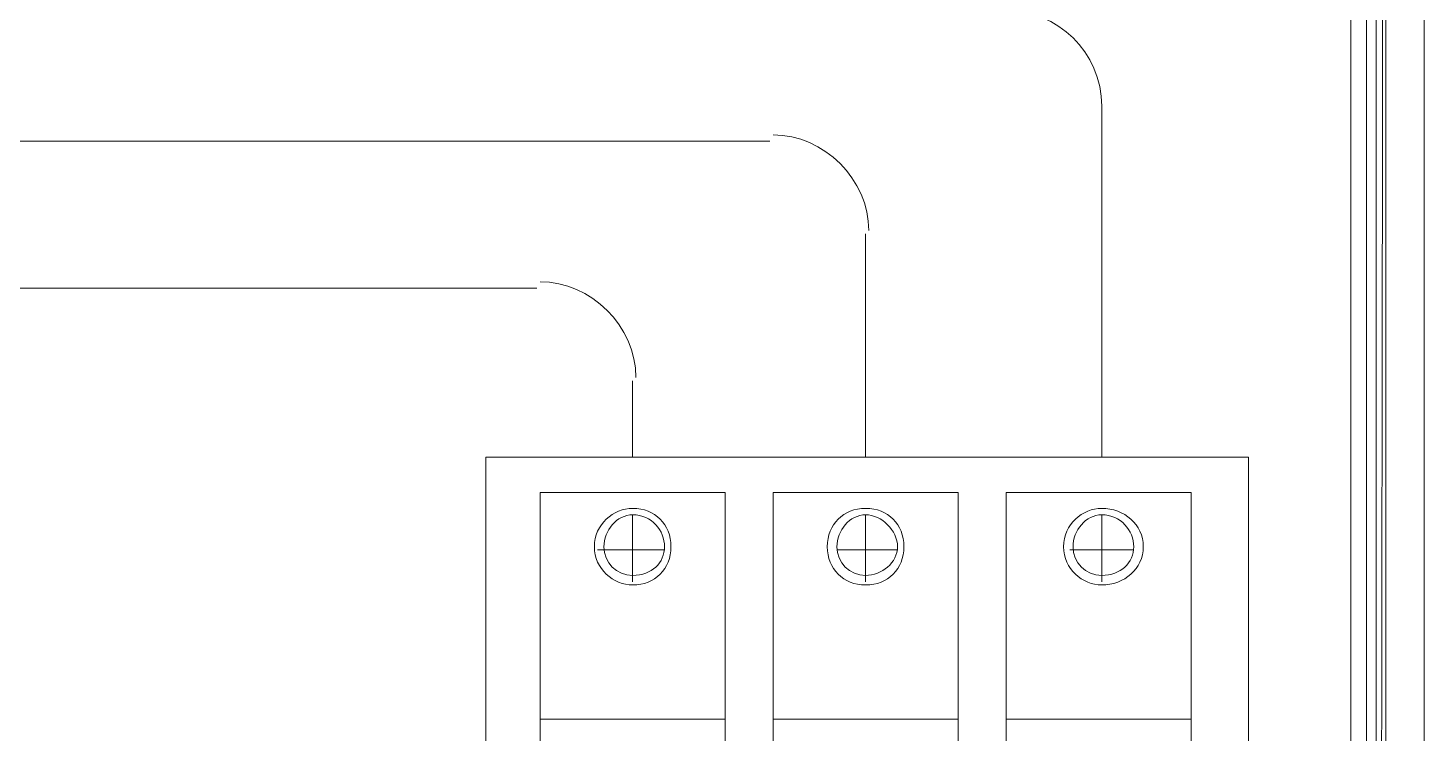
# Model space of a CAD drawing. Header units: metres. Extents: x 2999 to 3164, y 1641 to 1678.
# Drawn here: x 3009.832 to 3010.511, y 1650.987 to 1651.33 of the extents above; entities that cross this region are included whole.
import ezdxf

# ---------------------------------------------------------------- set-up
doc = ezdxf.new("R2010")
doc.units = ezdxf.units.M

msp = doc.modelspace()

# ---------------------------------------------------------------- linework, layer by layer
at = {"color": 7, "linetype": 'Continuous', "lineweight": 20, "true_color": 0x000007}
for points in [[(3010.48776, 1652.45925), (3010.48465, 1652.45925), (3010.48465, 1652.59737), (3010.4831, 1652.59271), (3010.4831, 1650.87005)], [(3010.47534, 1650.87005), (3010.47534, 1652.59271), (3010.47534, 1652.59271)], [(3010.51104, 1652.5834), (3010.51104, 1650.15771), (3010.51104, 1650.15771)], [(3010.51104, 1652.57564), (3010.51104, 1650.15616), (3010.51104, 1650.15616)], [(3010.49241, 1650.21979), (3010.48931, 1650.22134), (3010.49241, 1652.46546), (3010.48931, 1652.46856)], [(3010.49241, 1650.21979), (3010.49241, 1652.46546), (3010.48776, 1652.45925), (3010.48776, 1650.21979)], [(3010.12615, 1651.09353), (3010.12615, 1651.07646), (3010.10908, 1651.07646)], [(3010.23945, 1651.09353), (3010.23945, 1651.07646), (3010.22548, 1651.07646)], [(3010.35429, 1651.09353), (3010.35429, 1651.07646), (3010.36981, 1651.07646)], [(3010.14167, 1651.07646), (3010.12615, 1651.07646), (3010.12615, 1651.06094)], [(3010.25497, 1651.07646), (3010.23945, 1651.07646), (3010.23945, 1651.06094)], [(3010.33877, 1651.07646), (3010.35429, 1651.07646), (3010.35429, 1651.06094)], [(3010.08115, 1650.99421), (3010.17116, 1650.99421), (3010.17116, 1650.99421)], [(3010.19444, 1650.99421), (3010.28445, 1650.99421), (3010.28445, 1650.99421)], [(3010.39774, 1650.99421), (3010.30773, 1650.99421), (3010.30773, 1650.99421)]]:
    msp.add_lwpolyline(points, dxfattribs=at)
at = {"color": 1, "linetype": 'Continuous', "lineweight": 20, "true_color": 0x000001}
for points in [[(3010.35429, 1651.29218), (3010.35429, 1651.12147), (3010.35429, 1651.12147)], [(3009.57366, 1651.27511), (3010.19289, 1651.27511), (3010.19289, 1651.27511)], [(3010.23945, 1651.23011), (3010.23945, 1651.12147), (3010.23945, 1651.12147)], [(3009.66988, 1651.20372), (3010.0796, 1651.20372), (3010.0796, 1651.20372)], [(3010.12615, 1651.15872), (3010.12615, 1651.12147), (3010.12615, 1651.12147)]]:
    msp.add_lwpolyline(points, dxfattribs=at)
at = {"color": 7, "linetype": 'Continuous', "lineweight": 20, "true_color": 0x000007}
for points in [[(3010.05476, 1651.12147), (3010.42568, 1651.12147), (3010.42568, 1650.64192), (3010.05476, 1650.64192)], [(3010.08115, 1650.65744), (3010.17116, 1650.65744), (3010.17116, 1651.1044), (3010.08115, 1651.1044)], [(3010.19444, 1650.65744), (3010.28445, 1650.65744), (3010.28445, 1651.1044), (3010.19444, 1651.1044)], [(3010.39774, 1650.65744), (3010.30773, 1650.65744), (3010.30773, 1651.1044), (3010.39774, 1651.1044)]]:
    msp.add_lwpolyline(points, close=True, dxfattribs=at)
at = {"color": 1, "linetype": 'Continuous', "lineweight": 20, "true_color": 0x000001}
for points in [[(3010.35429, 1651.29218), (3010.35429, 1651.31857), (3010.33256, 1651.33874), (3010.30773, 1651.33874)], [(3010.241, 1651.23166), (3010.241, 1651.25649), (3010.21927, 1651.27822), (3010.19444, 1651.27822)], [(3010.12771, 1651.16027), (3010.12771, 1651.1851), (3010.10598, 1651.20683), (3010.08115, 1651.20683)]]:
    msp.add_open_spline(points, degree=3, dxfattribs=at)
at = {"color": 7, "linetype": 'Continuous', "lineweight": 20, "true_color": 0x000007}
for points in [[(3010.14478, 1651.07801), (3010.14478, 1651.08888), (3010.13702, 1651.09664), (3010.12615, 1651.09664), (3010.12615, 1651.09664), (3010.11684, 1651.09664), (3010.10753, 1651.08888), (3010.10753, 1651.07801), (3010.10753, 1651.07801), (3010.10753, 1651.06715), (3010.11684, 1651.05939), (3010.12615, 1651.05939), (3010.12615, 1651.05939), (3010.13702, 1651.05939), (3010.14478, 1651.06715), (3010.14478, 1651.07801)], [(3010.25807, 1651.07801), (3010.25807, 1651.08888), (3010.25031, 1651.09664), (3010.23945, 1651.09664), (3010.23945, 1651.09664), (3010.22858, 1651.09664), (3010.22082, 1651.08888), (3010.22082, 1651.07801), (3010.22082, 1651.07801), (3010.22082, 1651.06715), (3010.22858, 1651.05939), (3010.23945, 1651.05939), (3010.23945, 1651.05939), (3010.25031, 1651.05939), (3010.25807, 1651.06715), (3010.25807, 1651.07801)], [(3010.37447, 1651.07801), (3010.37447, 1651.08888), (3010.36515, 1651.09664), (3010.35429, 1651.09664), (3010.35429, 1651.09664), (3010.34498, 1651.09664), (3010.33567, 1651.08888), (3010.33567, 1651.07801), (3010.33567, 1651.07801), (3010.33567, 1651.06715), (3010.34498, 1651.05939), (3010.35429, 1651.05939), (3010.35429, 1651.05939), (3010.36515, 1651.05939), (3010.37447, 1651.06715), (3010.37447, 1651.07801)], [(3010.14167, 1651.07801), (3010.14167, 1651.08577), (3010.13547, 1651.09353), (3010.12615, 1651.09353), (3010.12615, 1651.09353), (3010.11839, 1651.09353), (3010.11219, 1651.08577), (3010.11219, 1651.07801), (3010.11219, 1651.07801), (3010.11219, 1651.07025), (3010.11839, 1651.06405), (3010.12615, 1651.06405), (3010.12615, 1651.06405), (3010.13547, 1651.06405), (3010.14167, 1651.07025), (3010.14167, 1651.07801)], [(3010.25497, 1651.07801), (3010.25497, 1651.08577), (3010.24721, 1651.09353), (3010.23945, 1651.09353), (3010.23945, 1651.09353), (3010.23169, 1651.09353), (3010.22548, 1651.08577), (3010.22548, 1651.07801), (3010.22548, 1651.07801), (3010.22548, 1651.07025), (3010.23169, 1651.06405), (3010.23945, 1651.06405), (3010.23945, 1651.06405), (3010.24721, 1651.06405), (3010.25497, 1651.07025), (3010.25497, 1651.07801)], [(3010.36981, 1651.07801), (3010.36981, 1651.08577), (3010.3636, 1651.09353), (3010.35429, 1651.09353), (3010.35429, 1651.09353), (3010.34653, 1651.09353), (3010.34032, 1651.08577), (3010.34032, 1651.07801), (3010.34032, 1651.07801), (3010.34032, 1651.07025), (3010.34653, 1651.06405), (3010.35429, 1651.06405), (3010.35429, 1651.06405), (3010.3636, 1651.06405), (3010.36981, 1651.07025), (3010.36981, 1651.07801)]]:
    msp.add_open_spline(points, degree=3, knots=[0, 0, 0, 0, 0.0625, 0.0625, 0.0625, 0.062501, 0.125, 0.125, 0.125, 0.125001, 0.1875, 0.1875, 0.1875, 0.187501, 1, 1, 1, 1], dxfattribs=at)

doc.saveas('drawing.dxf')
